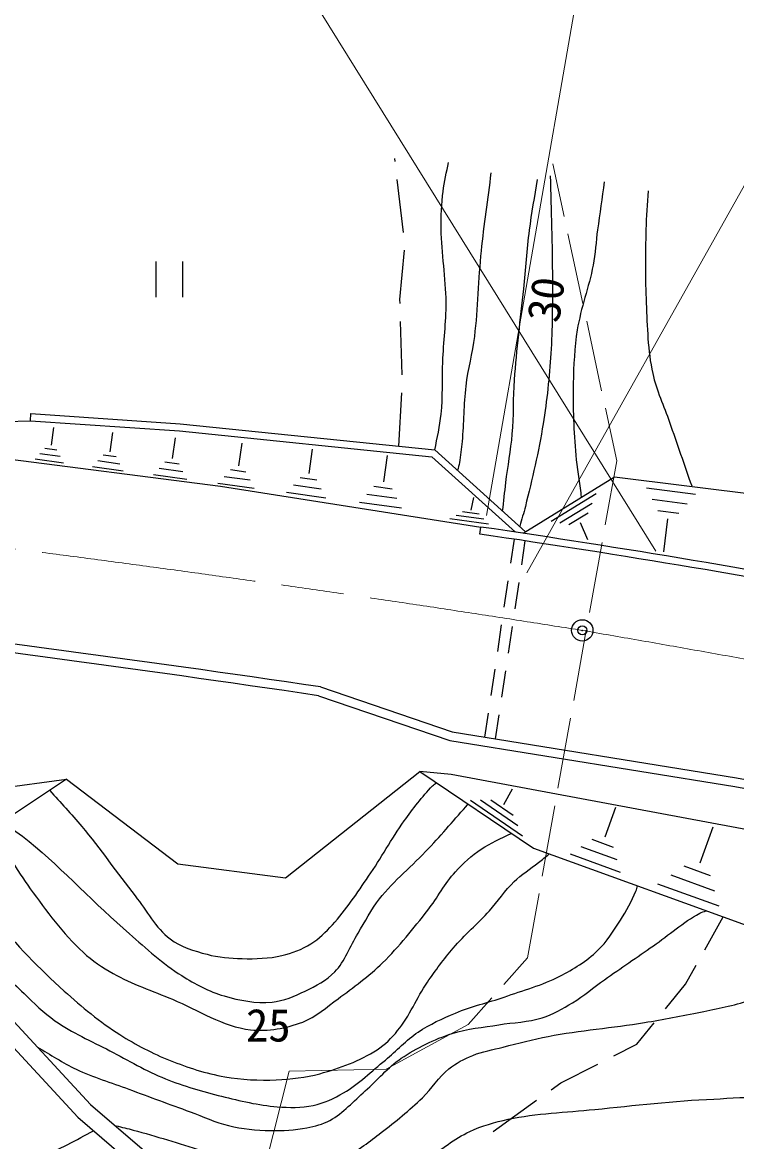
# Model space of a CAD drawing. Units: millimetres, scale not verified. Extents: x 40000 to 680000, y 20000 to 380000.
# Drawn here: x 433794 to 473720, y 260074 to 322623 of the extents above; entities that cross this region are included whole.
import ezdxf
from ezdxf.enums import TextEntityAlignment as Align

# ---------------------------------------------------------------- set-up
doc = ezdxf.new("R2010")
doc.units = ezdxf.units.MM
doc.header["$LTSCALE"] = 1000
doc.header["$PDMODE"] = 32
doc.header["$PDSIZE"] = 500
doc.linetypes.add('CHAIN', pattern=[18.5, 12, -1.5, 3.5, -1.5])
for name, color, linetype, lineweight in [('M-BGD', 7, 'Continuous', 25), ('M-BMK', 2, 'CHAIN', 13), ('M-BMK-HTXT', 7, 'Continuous', 13), ('M-BMK-SRVR', 3, 'Continuous', 25), ('M-STR-HTXT', 7, 'Continuous', 13)]:
    doc.layers.add(name, color=color, linetype=linetype, lineweight=lineweight)
doc.styles.add('ＭＳ ゴシック', font='')
doc.styles.get('ＭＳ ゴシック').set_extended_font_data('MS Gothic')

msp = doc.modelspace()

# ---------------------------------------------------------------- linework, layer by layer
at = {"layer": 'M-BGD'}
for p, q in [((454637, 314840), (454617, 315013)), ((455090, 310878), (454750, 313849)), ((454896, 307136), (455152, 309887)), ((441259, 309256), (441259, 307262)), ((442755, 307262), (442755, 309256)), ((454903, 306908), (454896, 307136)), ((455024, 302922), (454933, 305911)), ((454837, 298940), (455002, 301926)), ((432851, 300324), (434241, 300359)), ((434241, 300359), (434268, 300757)), ((434241, 300359), (442586, 299792)), ((434268, 300757), (442620, 300189)), ((435418, 298989), (435556, 299981)), ((438706, 298627), (438856, 299704)), ((442586, 299792), (456683, 298350)), ((442620, 300189), (456854, 298733)), ((426162, 299104), (444873, 296701)), ((442195, 298243), (442357, 299410)), ((445898, 297835), (446074, 299099)), ((435909, 298359), (434774, 298517)), ((435728, 298721), (435047, 298816)), ((439042, 298336), (438303, 298439)), ((449828, 297403), (450018, 298768)), ((453999, 296944), (454204, 298417)), ((456854, 298733), (461924, 294157)), ((436090, 297997), (434501, 298218)), ((439435, 297550), (437710, 297790)), ((439238, 297943), (438006, 298115)), ((442559, 297928), (441758, 298040)), ((456683, 298350), (461354, 294134)), ((442985, 297075), (441115, 297336)), ((442772, 297501), (441436, 297688)), ((446523, 297033), (445077, 297234)), ((446292, 297494), (445425, 297615)), ((450254, 297034), (449317, 297165)), ((461783, 294070), (466900, 297225)), ((466900, 297225), (484139, 295096)), ((446753, 296572), (444729, 296854)), ((444873, 296701), (459418, 294422)), ((450503, 296536), (448941, 296753)), ((454459, 296546), (453448, 296687)), ((468688, 296604), (471418, 296261)), ((450752, 296037), (448566, 296342)), ((454728, 296008), (453042, 296243)), ((458888, 295358), (459027, 296069)), ((463349, 294751), (465861, 296289)), ((469005, 295970), (470954, 295725)), ((454996, 295470), (452637, 295799)), ((459320, 295138), (458393, 295262)), ((463846, 294654), (465640, 295753)), ((469321, 295336), (470491, 295189)), ((459846, 294582), (457682, 294870)), ((459583, 294860), (458038, 295066)), ((464342, 294557), (465419, 295216)), ((464973, 294675), (465386, 293725)), ((469857, 294873), (469626, 293032)), ((459360, 294027), (459418, 294422)), ((461287, 293741), (461085, 292401)), ((461890, 293650), (461688, 292307)), ((460937, 291415), (460715, 289937)), ((461540, 291321), (461317, 289843)), ((460567, 288951), (460344, 287472)), ((461169, 288857), (460947, 287378)), ((460196, 286486), (459974, 285007)), ((460799, 286392), (460576, 284913)), ((450463, 285482), (457815, 282974)), ((450345, 284995), (457694, 282488)), ((459825, 284021), (459624, 282681)), ((460428, 283927), (460226, 282584)), ((457815, 282974), (473713, 280404)), ((457694, 282488), (473629, 279913)), ((425345, 278883), (436265, 280325)), ((436265, 280325), (427234, 274349)), ((436265, 280325), (442485, 275607)), ((448495, 274817), (456016, 280758)), ((456016, 280758), (462369, 276466)), ((457767, 280587), (456016, 280758)), ((482115, 276054), (457767, 280587)), ((473713, 280404), (486565, 278067)), ((460712, 278921), (461183, 279794)), ((473629, 279913), (486472, 277578)), ((461747, 277147), (458839, 279143)), ((461489, 277723), (459411, 279149)), ((461231, 278300), (459984, 279155)), ((466371, 277102), (466970, 278759)), ((471685, 275645), (472417, 277671)), ((462369, 276466), (480707, 269838)), ((467038, 275819), (465037, 276542)), ((466838, 276517), (465637, 276950)), ((467238, 275122), (464438, 276135)), ((442485, 275607), (448495, 274817)), ((472256, 274929), (470788, 275460)), ((472501, 274077), (470055, 274961)), ((472746, 273224), (469322, 274462)), ((471941, 270799), (472969, 272635)), ((470859, 268867), (471454, 269929)), ((430902, 269394), (437593, 262156)), ((430170, 268717), (436901, 261437)), ((469740, 267490), (470859, 268867)), ((468140, 265521), (469112, 266717)), ((466847, 264864), (468140, 265521)), ((463888, 263361), (465958, 264412)), ((463346, 262969), (463888, 263361)), ((437593, 262156), (444280, 256425)), ((460110, 260638), (462537, 262387)), ((436901, 261437), (443632, 255668))]:
    msp.add_line(p, q, dxfattribs=at)
for centre, radius, start, end in [((373808, -289047), 589317, 76.98522, 81.65283), ((373808, -289047), 589715, 76.98522, 81.65283), ((289583, -802099), 1098917, 81.58794, 83.1975), ((289583, -802099), 1099416, 81.58557, 83.19754)]:
    msp.add_arc(centre, radius, start, end, dxfattribs=at)
for points, knots in [([(456854, 298733), (456971, 299399), (457136, 300059), (457205, 300732), (457304, 301701), (457249, 302679), (457291, 303651), (457339, 304757), (457485, 305859), (457480, 306965), (457473, 308342), (457217, 309709), (457205, 311086), (457199, 311785), (457225, 312487), (457308, 313181), (457373, 313725), (457514, 314257), (457617, 314795)], [0, 0, 0, 0, 1, 1, 1, 2, 2, 2, 3, 3, 3, 4, 4, 4, 5, 5, 5, 6, 6, 6, 6]), ([(459987, 314211), (459803, 312757), (459587, 311307), (459437, 309850), (459274, 308262), (459258, 306660), (459059, 305076), (458942, 304143), (458690, 303229), (458579, 302295), (458456, 301269), (458470, 300232), (458373, 299204), (458335, 298808), (458297, 298411), (458227, 298019), (458200, 297874), (458158, 297733), (458124, 297590)], [0, 0, 0, 0, 1, 1, 1, 2, 2, 2, 3, 3, 3, 4, 4, 4, 5, 5, 5, 6, 6, 6, 6]), ([(463301, 314048), (463341, 312119), (463421, 310191), (463421, 308261), (463421, 306882), (463424, 305500), (463335, 304123), (463250, 302808), (463116, 301493), (462906, 300191), (462654, 298637), (462289, 297101), (461910, 295572), (461818, 295203), (461704, 294840), (461601, 294473)], [0, 0, 0, 0, 1, 1, 1, 2, 2, 2, 3, 3, 3, 4, 4, 4, 5, 5, 5, 5]), ([(462571, 313851), (462422, 312906), (462246, 311966), (462124, 311017), (461984, 309928), (461908, 308831), (461798, 307738), (461628, 306038), (461403, 304342), (461283, 302638), (461212, 301632), (461249, 300620), (461163, 299616), (461084, 298707), (460914, 297809), (460802, 296903), (460737, 296374), (460682, 295844), (460622, 295315)], [0, 0, 0, 0, 1, 1, 1, 2, 2, 2, 3, 3, 3, 4, 4, 4, 5, 5, 5, 6, 6, 6, 6]), ([(466323, 313713), (466197, 312820), (466064, 311928), (465945, 311035), (465857, 310374), (465817, 309707), (465696, 309051), (465471, 307832), (465006, 306662), (464812, 305437), (464655, 304451), (464609, 303448), (464588, 302449), (464561, 301109), (464613, 299767), (464726, 298431), (464785, 297729), (464940, 297038), (465009, 296336), (465018, 296245), (465020, 296153), (465026, 296062)], [0, 0, 0, 0, 1, 1, 1, 2, 2, 2, 3, 3, 3, 4, 4, 4, 5, 5, 5, 6, 6, 6, 7, 7, 7, 7]), ([(468769, 313207), (468729, 312485), (468668, 311765), (468649, 311043), (468614, 309673), (468601, 308300), (468666, 306931), (468729, 305616), (468748, 304285), (469027, 302999), (469230, 302063), (469657, 301190), (469971, 300286), (470384, 299096), (470796, 297905), (471208, 296714)], [0, 0, 0, 0, 1, 1, 1, 2, 2, 2, 3, 3, 3, 4, 4, 4, 5, 5, 5, 5]), ([(435334, 279694), (435926, 279027), (436543, 278381), (437111, 277693), (438153, 276433), (439085, 275086), (440099, 273804), (440740, 272994), (441228, 272018), (442056, 271400), (442652, 270955), (443397, 270732), (444117, 270542), (444752, 270374), (445417, 270316), (446074, 270301), (446820, 270285), (447580, 270303), (448306, 270473), (448871, 270606), (449427, 270820), (449920, 271126), (450375, 271407), (450760, 271796), (451122, 272190), (451886, 273021), (452505, 273976), (453148, 274903), (453847, 275910), (454422, 277001), (455140, 277994), (455631, 278674), (456133, 279353), (456720, 279951), (456785, 280018), (456863, 280072), (456935, 280132)], [0, 0, 0, 0, 1, 1, 1, 2, 2, 2, 3, 3, 3, 4, 4, 4, 5, 5, 5, 6, 6, 6, 7, 7, 7, 8, 8, 8, 9, 9, 9, 10, 10, 10, 11, 11, 11, 12, 12, 12, 12]), ([(432672, 277942), (433170, 277579), (433690, 277243), (434166, 276852), (436133, 275238), (437851, 273341), (439781, 271684), (440727, 270872), (441645, 270011), (442700, 269349), (443442, 268883), (444230, 268463), (445070, 268215), (445933, 267961), (446852, 267785), (447748, 267872), (448397, 267935), (449015, 268208), (449603, 268490), (450192, 268773), (450796, 269085), (451251, 269555), (451837, 270159), (452115, 271000), (452556, 271718), (452952, 272362), (453291, 273047), (453758, 273641), (454568, 274672), (455611, 275498), (456505, 276457), (457262, 277270), (457982, 278117), (458720, 278947)], [0, 0, 0, 0, 1, 1, 1, 2, 2, 2, 3, 3, 3, 4, 4, 4, 5, 5, 5, 6, 6, 6, 7, 7, 7, 8, 8, 8, 9, 9, 9, 10, 10, 10, 11, 11, 11, 11]), ([(432123, 277539), (432827, 276429), (433461, 275271), (434235, 274208), (435141, 272962), (436056, 271698), (437188, 270653), (437692, 270188), (438273, 269805), (438871, 269469), (439921, 268879), (441071, 268486), (442185, 268026), (443627, 267432), (444996, 266502), (446546, 266326), (447524, 266216), (448547, 266405), (449465, 266756), (450202, 267037), (450803, 267595), (451440, 268061), (452301, 268690), (453164, 269327), (453930, 270070), (454856, 270968), (455655, 271992), (456454, 273006), (456999, 273698), (457407, 274499), (457999, 275152), (458429, 275627), (458913, 276060), (459441, 276423), (459963, 276780), (460563, 277007), (461124, 277299)], [0, 0, 0, 0, 1, 1, 1, 2, 2, 2, 3, 3, 3, 4, 4, 4, 5, 5, 5, 6, 6, 6, 7, 7, 7, 8, 8, 8, 9, 9, 9, 10, 10, 10, 11, 11, 11, 12, 12, 12, 12]), ([(429625, 275933), (430497, 274792), (431306, 273598), (432243, 272508), (433457, 271096), (434740, 269735), (436124, 268490), (437106, 267606), (438136, 266764), (439249, 266052), (440133, 265486), (441074, 265001), (442048, 264609), (443034, 264213), (444057, 263884), (445104, 263699), (446053, 263532), (447026, 263489), (447989, 263528), (448809, 263561), (449636, 263653), (450427, 263871), (451540, 264177), (452650, 264586), (453621, 265210), (454060, 265493), (454440, 265871), (454771, 266275), (455444, 267095), (455838, 268112), (456437, 268988), (456886, 269646), (457359, 270290), (457879, 270894), (458510, 271627), (459255, 272255), (459905, 272972), (460382, 273498), (460767, 274110), (461279, 274603), (461694, 275003), (462191, 275310), (462644, 275667), (462845, 275826), (463044, 275988), (463245, 276148)], [0, 0, 0, 0, 1, 1, 1, 2, 2, 2, 3, 3, 3, 4, 4, 4, 5, 5, 5, 6, 6, 6, 7, 7, 7, 8, 8, 8, 9, 9, 9, 10, 10, 10, 11, 11, 11, 12, 12, 12, 13, 13, 13, 14, 14, 14, 15, 15, 15, 15]), ([(428637, 275281), (429078, 274543), (429485, 273783), (429959, 273066), (430527, 272209), (431122, 271366), (431780, 270576), (432435, 269789), (433154, 269055), (433892, 268344), (434440, 267815), (434984, 267271), (435609, 266833), (436565, 266163), (437648, 265693), (438682, 265150), (439709, 264611), (440715, 264022), (441790, 263588), (442807, 263177), (443868, 262874), (444932, 262609), (445955, 262355), (446989, 262105), (448040, 262025), (448708, 261975), (449394, 261952), (450049, 262094), (450648, 262224), (451220, 262488), (451749, 262798), (452604, 263298), (453318, 264008), (454084, 264635), (454706, 265144), (455253, 265751), (455921, 266198), (456568, 266630), (457281, 266963), (457999, 267262), (458883, 267631), (459826, 267838), (460729, 268155), (461773, 268522), (462854, 268815), (463837, 269323), (464592, 269712), (465334, 270162), (465949, 270748), (466461, 271236), (466840, 271851), (467220, 272448), (467550, 272967), (467857, 273506), (468091, 274075), (468129, 274167), (468148, 274266), (468177, 274362)], [0, 0, 0, 0, 1, 1, 1, 2, 2, 2, 3, 3, 3, 4, 4, 4, 5, 5, 5, 6, 6, 6, 7, 7, 7, 8, 8, 8, 9, 9, 9, 10, 10, 10, 11, 11, 11, 12, 12, 12, 13, 13, 13, 14, 14, 14, 15, 15, 15, 16, 16, 16, 17, 17, 17, 18, 18, 18, 19, 19, 19, 19]), ([(434638, 265356), (435360, 264944), (436051, 264475), (436802, 264120), (437749, 263673), (438757, 263371), (439738, 263004), (440881, 262577), (442026, 262159), (443172, 261742), (443887, 261482), (444578, 261144), (445319, 260969), (446081, 260790), (446870, 260711), (447654, 260695), (448337, 260680), (449027, 260718), (449697, 260849), (450139, 260935), (450590, 261044), (450985, 261261), (451736, 261674), (452313, 262347), (452960, 262910), (453641, 263503), (454220, 264223), (454968, 264730), (455844, 265322), (456815, 265790), (457819, 266120), (458659, 266397), (459557, 266450), (460429, 266601), (461234, 266741), (462071, 266746), (462850, 266996), (463452, 267189), (464008, 267511), (464550, 267838), (465178, 268216), (465736, 268702), (466335, 269125), (467239, 269764), (468158, 270381), (469066, 271014), (469932, 271618), (470728, 272335), (471658, 272834), (471769, 272894), (471893, 272926), (472010, 272972)], [0, 0, 0, 0, 1, 1, 1, 2, 2, 2, 3, 3, 3, 4, 4, 4, 5, 5, 5, 6, 6, 6, 7, 7, 7, 8, 8, 8, 9, 9, 9, 10, 10, 10, 11, 11, 11, 12, 12, 12, 13, 13, 13, 14, 14, 14, 15, 15, 15, 16, 16, 16, 17, 17, 17, 17]), ([(439034, 260961), (439355, 260881), (439677, 260807), (439996, 260720), (441274, 260371), (442542, 259982), (443808, 259587), (444842, 259264), (445830, 258759), (446898, 258574), (447739, 258428), (448611, 258392), (449457, 258505), (450280, 258616), (451093, 258870), (451843, 259226), (452573, 259573), (453208, 260096), (453852, 260583), (454653, 261188), (455430, 261828), (456153, 262523), (456679, 263028), (457059, 263683), (457630, 264137), (458031, 264456), (458495, 264698), (458969, 264893), (459512, 265116), (460100, 265211), (460669, 265356), (461507, 265570), (462344, 265795), (463193, 265957), (464971, 266296), (466782, 266436), (468568, 266730), (469619, 266903), (470668, 267093), (471710, 267314), (472625, 267508), (473550, 267676), (474440, 267966), (475484, 268307), (476476, 268791), (477479, 269237), (478092, 269509), (478729, 269743), (479299, 270095), (479386, 270149), (479460, 270221), (479540, 270284)], [0, 0, 0, 0, 1, 1, 1, 2, 2, 2, 3, 3, 3, 4, 4, 4, 5, 5, 5, 6, 6, 6, 7, 7, 7, 8, 8, 8, 9, 9, 9, 10, 10, 10, 11, 11, 11, 12, 12, 12, 13, 13, 13, 14, 14, 14, 15, 15, 15, 16, 16, 16, 17, 17, 17, 17]), ([(447499, 255294), (448764, 255500), (450042, 255638), (451294, 255912), (451921, 256050), (452578, 256134), (453148, 256428), (454404, 257074), (455304, 258257), (456445, 259089), (457203, 259642), (457951, 260230), (458798, 260634), (459475, 260958), (460209, 261164), (460944, 261321), (462532, 261662), (464170, 261708), (465786, 261871), (468004, 262094), (470221, 262357), (472448, 262455), (473409, 262497), (474387, 262628), (475333, 262455), (476284, 262280), (477191, 261877), (478046, 261424), (478787, 261032), (479502, 260563), (480106, 259982), (480583, 259523), (480945, 258955), (481308, 258402), (481987, 257370), (482667, 256320), (483128, 255174), (483455, 254363), (483734, 253506), (483781, 252633), (483836, 251605), (483613, 250568), (483334, 249577), (483176, 249014), (482877, 248501), (482648, 247962)], [0, 0, 0, 0, 1, 1, 1, 2, 2, 2, 3, 3, 3, 4, 4, 4, 5, 5, 5, 6, 6, 6, 7, 7, 7, 8, 8, 8, 9, 9, 9, 10, 10, 10, 11, 11, 11, 12, 12, 12, 13, 13, 13, 14, 14, 14, 15, 15, 15, 15]), ([(421357, 258102), (422673, 258090), (423991, 258008), (425306, 258067), (427168, 258151), (429020, 258388), (430870, 258617), (432179, 258779), (433521, 258820), (434784, 259201), (435329, 259364), (435820, 259670), (436330, 259922), (436816, 260163), (437291, 260426), (437772, 260677)], [0, 0, 0, 0, 1, 1, 1, 2, 2, 2, 3, 3, 3, 4, 4, 4, 5, 5, 5, 5])]:
    msp.add_open_spline(points, degree=3, knots=knots, dxfattribs=at)
at = {"layer": 'M-BMK'}
for centre, radius, start, end in [((301598, -737432), 1039020, 80.94664, 86.46475), ((286006, -752471), 1056406, 74.72104, 80.23984)]:
    msp.add_arc(centre, radius, start, end, dxfattribs=at)
at = {"layer": 'M-BMK-HTXT'}
for p, q in [((463455, 314717), (464085, 311782)), ((464294, 310808), (465130, 306908)), ((465340, 305934), (466176, 302035)), ((466386, 301060), (467015, 298125)), ((467015, 298125), (466372, 294542)), ((466196, 293561), (465492, 289636)), ((465316, 288654), (464611, 284729)), ((464435, 283748), (463730, 279823)), ((463554, 278841), (462850, 274916)), ((462674, 273935), (462031, 270352)), ((462031, 270352), (460705, 268856)), ((460044, 268110), (458719, 266613)), ((458719, 266613), (454126, 264121)), ((448714, 264014), (446293, 254436)), ((454126, 264121), (448714, 264014))]:
    msp.add_line(p, q, dxfattribs=at)
at = {"layer": 'M-BMK-SRVR'}
msp.add_circle((465093, 288645), 598, dxfattribs=at)
msp.add_point((465093, 288645), dxfattribs=at)
at = {"layer": 'M-STR-HTXT'}
for p, q in [((469205, 293069), (439079, 341493)), ((459734, 295063), (467748, 341137)), ((461990, 291869), (477346, 319213))]:
    msp.add_line(p, q, dxfattribs=at)

# ---------------------------------------------------------------- texts
at = {"layer": 'M-BGD', "style": 'ＭＳ ゴシック'}
msp.add_text('30', height=1833, rotation=82.304, dxfattribs=at).set_placement((464507, 306944), align=Align.BOTTOM_CENTER)
msp.add_text('25', height=1833, dxfattribs=at).set_placement((447542, 265116), align=Align.BOTTOM_CENTER)

doc.saveas('drawing.dxf')
